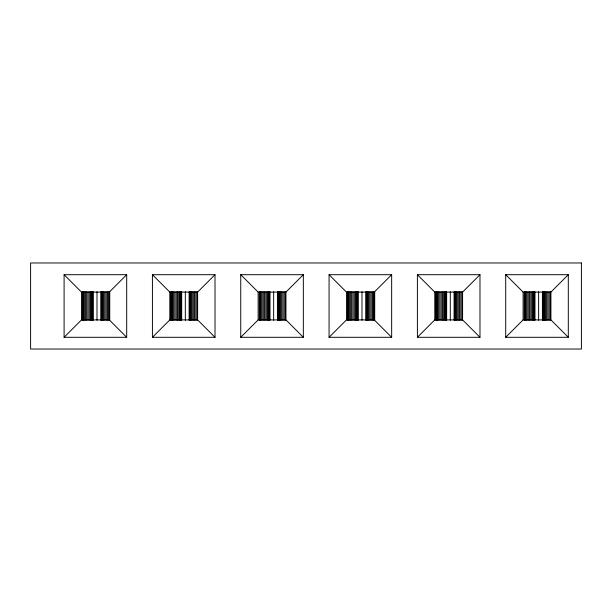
<?xml version="1.0" encoding="UTF-8"?>
<svg xmlns="http://www.w3.org/2000/svg" width="612" height="612" viewBox="0 0 612 612"><rect width="100%" height="100%" fill="white"/><g stroke="black" fill="none" stroke-linecap="round" stroke-linejoin="round"><path stroke-width="0.92" d="M83.469 320.305L83.469 291.695M86.644 320.305L86.644 291.695M87.937 320.305L87.937 291.695M90.377 320.305L90.377 291.695M92.068 320.305L92.068 291.695M92.305 320.305L92.305 291.695M92.481 320.305L92.481 291.695M92.565 320.305L92.565 291.695M102.831 320.305L102.831 291.695M103.826 320.305L103.826 291.695M104.989 320.305L104.989 291.695M106.243 320.305L106.243 291.695M64.099 337.296L81.488 319.908L109.303 319.908L126.692 337.296L126.692 274.704L64.099 274.704L64.099 337.296L126.692 337.296M109.303 319.908L109.303 292.092L126.692 274.704M152.419 337.296L169.807 319.908L169.807 292.092L152.419 274.704L152.419 337.296L215.011 337.296L215.011 274.704L152.419 274.704M215.011 337.296L197.622 319.908L197.622 292.092L215.011 274.704M240.745 337.296L258.134 319.908L285.949 319.908L303.338 337.296L240.745 337.296L240.745 274.704L303.338 274.704L303.338 337.296M285.949 319.908L285.949 292.092L303.338 274.704M329.065 337.296L346.453 319.908L346.453 292.092L329.065 274.704L391.657 274.704L391.657 337.296L329.065 337.296L329.065 274.704M391.657 337.296L374.269 319.908L374.269 292.092L391.657 274.704M417.392 337.296L434.772 319.908L462.596 319.908L479.984 337.296L417.392 337.296L417.392 274.704L479.984 274.704L479.984 337.296M462.596 319.908L462.596 292.092L479.984 274.704M505.711 337.296L523.099 319.908L550.915 319.908L568.303 337.296L505.711 337.296L505.711 274.704L568.303 274.704L568.303 337.296M550.915 319.908L550.915 292.092L568.303 274.704M64.099 274.704L81.488 292.092L109.303 292.092M169.807 292.092L197.622 292.092M240.745 274.704L258.134 292.092L285.949 292.092M346.453 292.092L374.269 292.092M417.392 274.704L434.772 292.092L462.596 292.092M505.711 274.704L523.099 292.092L550.915 292.092M169.807 319.908L197.622 319.908M346.453 319.908L374.269 319.908M550.31 291.695L550.31 320.305M549.117 291.695L549.117 320.305M547.855 291.695L547.855 320.305M546.6 291.695L546.6 320.305M545.437 291.695L545.437 320.305M544.443 291.695L544.443 320.305M543.686 291.695L543.686 320.305M543.211 291.695L543.211 320.305M543.051 291.695L543.051 320.305M542.408 291.695L542.408 320.305M538.621 291.695L538.621 320.305M534.972 291.695L534.972 320.305M534.1 291.695L534.177 320.305M533.687 291.695L533.687 320.305M532.968 291.695L532.968 320.305M531.989 291.695L531.989 320.305M530.826 291.695L530.826 320.305M529.556 291.695L529.556 320.305M528.255 291.695L528.255 320.305M527.024 291.695L527.024 320.305M525.945 291.695L525.945 320.305M525.081 291.695L525.081 320.305M524.507 291.695L524.507 320.305M524.247 291.695L524.247 320.305M523.099 292.092L523.099 319.908M461.991 291.695L461.991 320.305M460.798 291.695L460.798 320.305M459.528 291.695L459.528 320.305M458.273 291.695L458.273 320.305M457.118 291.695L457.118 320.305M456.124 291.695L456.124 320.305M455.366 291.695L455.366 320.305M454.884 291.695L454.907 320.305M454.724 291.695L454.724 320.305M454.081 291.695L454.081 320.305M450.294 291.695L450.294 320.305M446.645 291.695L446.645 320.305M445.857 291.695L445.857 320.305M445.773 291.695L445.773 320.305M445.36 291.695L445.36 320.305M444.641 291.695L444.641 320.305M443.669 291.695L443.669 320.305M442.507 291.695L442.507 320.305M441.229 291.695L441.229 320.305M439.936 291.695L439.936 320.305M438.705 291.695L438.705 320.305M437.618 291.695L437.618 320.305M436.761 291.695L436.761 320.305M436.18 291.695L436.18 320.305M435.928 291.695L435.928 320.305M434.772 292.092L434.772 319.908M374.712 291.695L374.712 320.305M373.664 291.695L373.664 320.305M372.471 291.695L372.471 320.305M371.209 291.695L371.209 320.305M369.954 291.695L369.954 320.305M368.791 291.695L368.791 320.305M367.797 291.695L367.797 320.305M367.039 291.695L367.039 320.305M366.588 291.695L366.565 320.305M366.404 291.695L366.404 320.305M365.762 291.695L365.762 320.305M361.975 291.695L361.975 320.305M358.326 291.695L358.326 320.305M357.53 291.695L357.53 320.305M357.454 291.695L357.454 320.305M357.278 291.695L357.278 320.305M357.041 291.695L357.041 320.305M356.322 291.695L356.322 320.305M355.343 291.695L355.343 320.305M354.18 291.695L354.18 320.305M352.91 291.695L352.91 320.305M351.609 291.695L351.609 320.305M350.378 291.695L350.378 320.305M349.299 291.695L349.299 320.305M348.435 291.695L348.435 320.305M347.861 291.695L347.861 320.305M347.601 291.695L347.601 320.305M285.345 291.695L285.345 320.305M284.152 291.695L284.152 320.305M282.882 291.695L282.882 320.305M281.627 291.695L281.627 320.305M280.472 291.695L280.472 320.305M279.477 291.695L279.477 320.305M278.72 291.695L278.72 320.305M278.238 291.695L278.238 320.305M278.077 291.695L278.077 320.305M277.435 291.695L277.435 320.305M273.648 291.695L273.648 320.305M269.999 291.695L269.999 320.305M269.211 291.695L269.127 320.305M268.714 291.695L268.714 320.305M267.995 291.695L267.995 320.305M267.023 291.695L267.023 320.305M265.86 291.695L265.86 320.305M264.583 291.695L264.583 320.305M263.29 291.695L263.29 320.305M262.058 291.695L262.058 320.305M260.972 291.695L260.972 320.305M260.115 291.695L260.115 320.305M259.534 291.695L259.534 320.305M259.281 291.695L259.281 320.305M258.134 292.092L258.134 319.908M197.026 291.695L197.018 320.305M195.825 291.695L195.825 320.305M194.562 291.695L194.562 320.305M193.308 291.695L193.308 320.305M192.145 291.695L192.145 320.305M191.151 291.695L191.151 320.305M190.393 291.695L190.393 320.305M189.758 291.695L189.758 320.305M189.116 291.695L189.116 320.305M185.329 291.695L185.329 320.305M181.68 291.695L181.68 320.305M180.884 291.695L180.884 320.305M180.808 291.695L180.808 320.305M180.395 291.695L180.395 320.305M179.676 291.695L179.676 320.305M178.696 291.695L178.696 320.305M177.534 291.695L177.534 320.305M176.264 291.695L176.264 320.305M174.963 291.695L174.963 320.305M173.732 291.695L173.732 320.305M172.653 291.695L172.653 320.305M171.796 291.695L171.796 320.305M171.215 291.695L171.215 320.305M170.955 291.695L170.955 320.305M109.747 291.695L109.747 320.305M108.699 291.695L108.699 320.305M107.505 291.695L107.505 320.305M102.074 291.695L102.074 320.305M101.615 291.695L101.592 320.305M101.431 291.695L101.431 320.305M100.796 291.695L100.796 320.305M97.002 291.695L97.002 320.305M93.353 291.695L93.353 320.305M91.349 291.695L91.349 320.305M89.214 291.695L89.214 320.305M85.412 291.695L85.412 320.305M84.326 291.695L84.326 320.305M82.895 291.695L82.895 320.305M82.635 291.695L82.635 320.305M81.488 292.092L81.488 319.908M581.4 262.969L30.6 262.969L30.6 349.031L581.4 349.031L581.4 262.969M189.942 320.305L189.942 291.695L189.919 320.305"/></g></svg>
